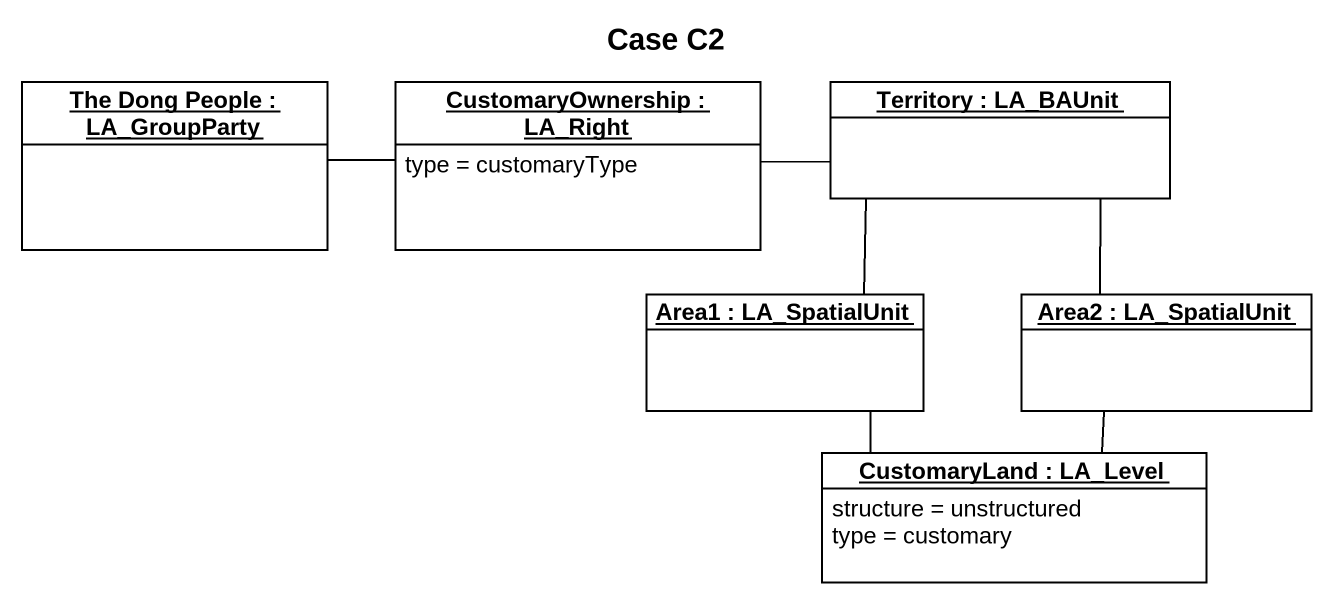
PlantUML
@startuml
title Case C2
hide circle
hide empty members
object "The Dong People : LA_GroupParty" as The_Dong_People #FFFFFF
object "CustomaryOwnership : LA_Right" as CustomaryOwnership #FFFFFF {
  type = customaryType
}
object "Territory : LA_BAUnit" as Territory #FFFFFF
object "Area1 : LA_SpatialUnit" as Area1 #FFFFFF
object "Area2 : LA_SpatialUnit" as Area2 #FFFFFF
object "CustomaryLand : LA_Level" as CustomaryLand #FFFFFF {
  structure = unstructured
  type = customary
}
The_Dong_People -right- CustomaryOwnership
CustomaryOwnership -right- Territory
Area1 -up- Territory
Area2 -up- Territory
CustomaryLand -up- Area1
CustomaryLand -up- Area2
@enduml
